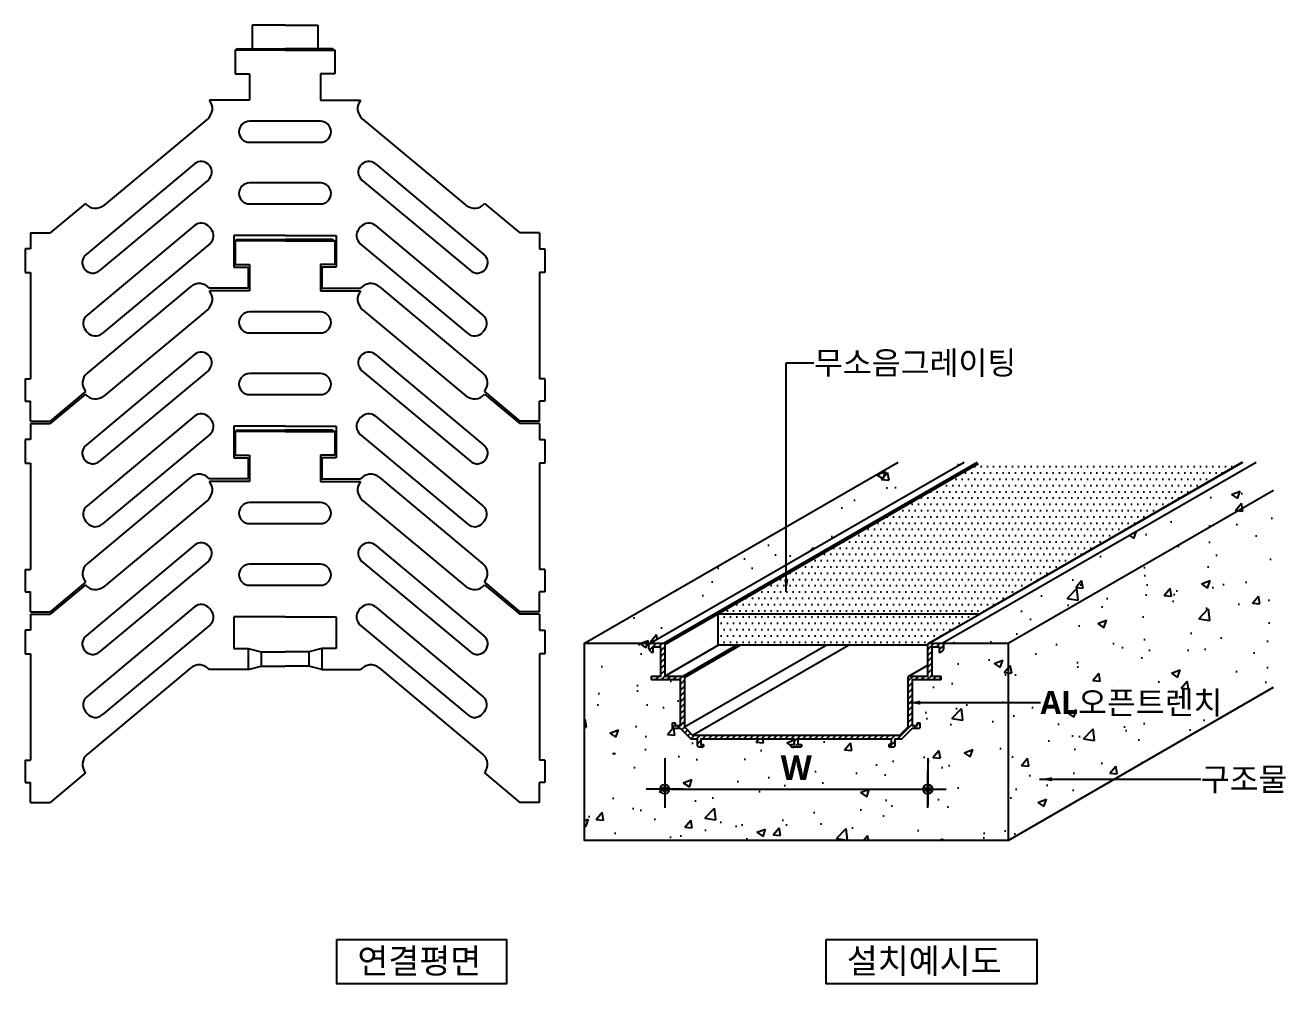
# Model space of a CAD drawing. Header units: millimetres. Extents: x 200 to 163856, y 0 to 163394.
# Drawn here: x 10503 to 12036, y 3207 to 4373 of the extents above; entities that cross this region are included whole.
import ezdxf
from ezdxf.enums import TextEntityAlignment as Align

# ---------------------------------------------------------------- set-up
doc = ezdxf.new("R2010")
doc.units = ezdxf.units.MM
doc.header["$LTSCALE"] = 10
doc.layers.get('DEFPOINTS').update_dxf_attribs({"color": 181})
for name, color, linetype in [('A-ANNO-LEAD', 4, 'Continuous'), ('A-ANNO-TEXT1', 7, 'Continuous'), ('A-ELEV-FIXT', 4, 'Continuous'), ('A-ST-AXIS-DIM', 7, 'Continuous'), ('DIM', 4, 'Continuous'), ('DWG', 7, 'Continuous'), ('ELE1', 2, 'Continuous'), ('HAT', 5, 'Continuous'), ('SYM', 4, 'Continuous')]:
    doc.layers.add(name, color=color, linetype=linetype)
doc.styles.add('2020음성 1차', font='')
doc.styles.get('2020음성 1차').set_extended_font_data('NanumGothic', bold=True)
doc.dimstyles.new('ISO-25', dxfattribs={"dimtxt": 2.5, "dimasz": 2.5, "dimexe": 1.25, "dimexo": 0.625, "dimtad": 1, "dimdsep": 46, "dimtxsty": 'Standard', "dimcen": 2.5, "dimadec": 0, "dimazin": 0, "dimtfac": 1, "dimtmove": 0, "dimatfit": 3, "dimfxl": 1, "dimarcsym": 0})
doc.dimstyles.new('NDIM10', dxfattribs={"dimscale": 10, "dimtxt": 3, "dimasz": 0.75, "dimexe": 2, "dimexo": 2, "dimgap": 1, "dimtad": 1, "dimdec": 1, "dimdsep": 46, "dimtxsty": '2020음성 1차', "dimblk": 'Z_DOT', "dimcen": 3, "dimdle": 3, "dimclrd": 256, "dimclre": 256, "dimclrt": 3, "dimadec": 0, "dimazin": 0, "dimtfac": 1, "dimtdec": 1, "dimtix": 1, "dimtmove": 2, "dimatfit": 3, "dimfxl": 1, "dimtolj": 1, "dimtzin": 0, "dimlwd": -1, "dimlwe": -1, "dimarcsym": 0})

# ---------------------------------------------------------------- blocks, each defined once
blk = doc.blocks.new('A$C72BA7AB0')
at = {"color": 3}
for p, q in [((0, 24), (198.03, 138.33)), ((159.98, 1.47), (199, 24))]:
    blk.add_line(p, q, dxfattribs=at)
blk.add_lwpolyline([(159.48, 0), (0, 0), (0, 24), (199, 24), (398.53, 139.2)], dxfattribs=at)
at = {"layer": 'DWG', "color": 3}
blk.add_line((159.48, 0), (159.48, 0.61), dxfattribs=at)
blk.add_arc((160.48, 0.61), 1, 119.87524, 180, dxfattribs=at)
blk = doc.blocks.new('Z_DOT')
at = {"layer": 'DIM', "color": 0}
for p, q in [((0, -3), (0, 3)), ((-3, 0), (3, 0))]:
    blk.add_line(p, q, dxfattribs=at)
for radius in [0.75, 0.375]:
    blk.add_circle((0, 0), radius, dxfattribs=at)
blk = doc.blocks.new('*D9488')
at = {"layer": 'A-ST-AXIS-DIM'}
for p, q in [((11280.5, 3481.4), (11280.5, 3423.7)), ((11600.5, 3481.4), (11600.5, 3423.7)), ((11288, 3443.7), (11593, 3443.7))]:
    blk.add_line(p, q, dxfattribs=at)
at = {"layer": 'DEFPOINTS', "color": 0}
for p in [(11280.5, 3501.4), (11600.5, 3501.4), (11600.5, 3443.7)]:
    blk.add_point(p, dxfattribs=at)
at = {"layer": 'A-ST-AXIS-DIM', "linetype": 'ByBlock', "xscale": 7.5, "yscale": 7.5, "zscale": 7.5, "rotation": 180}
blk.add_blockref('Z_DOT', (11280.5, 3443.7), dxfattribs=at)
at = {"layer": 'A-ST-AXIS-DIM', "linetype": 'ByBlock', "xscale": 7.5, "yscale": 7.5, "zscale": 7.5}
blk.add_blockref('Z_DOT', (11600.5, 3443.7), dxfattribs=at)
at = {"layer": 'A-ST-AXIS-DIM', "color": 3, "insert": (11440.5, 3469.8), "char_height": 30, "attachment_point": 5, "style": '2020음성 1차'}
blk.add_mtext('\\A1;W', dxfattribs=at)

msp = doc.modelspace()

# ---------------------------------------------------------------- hatches: boundary and pattern name
at = {"layer": 'HAT'}
h = msp.add_hatch(dxfattribs=at)
h.set_pattern_fill('AR-CONC,N', color=256, scale=15, style=0)
h.set_pattern_definition([(50, (16968.22, -3203.47), (107.589, -9.4128), [11.25, -123.75]), (355, (16968.22, -3203.47), (-20.8127, 112.8288), [9, -99]), (100.4514, (16977.18, -3204.26), (86.7764, 103.4159), [9.561, -105.1713]), (46.1842, (16968.22, -3173.47), (160.0862, -24.8279), [16.875, -185.625]), (96.6356, (16981.56, -3175.54), (140.1994, 146.1177), [14.3415, -157.757]), (351.1842, (16968.22, -3173.47), (140.1993, 146.1178), [13.5, -148.5]), (21, (16983.22, -3180.97), (89.5361, -60.3928), [11.25, -123.75]), (326, (16983.22, -3180.97), (36.4973, 108.7725), [9, -99]), (71.4514, (16990.68, -3186), (126.0334, 48.3796), [9.561, -105.1713]), (37.5, (16968.22, -3203.47), (1.82398, 49.93408), [0, -97.8, 0, -100.5, 0, -99.375]), (7.5, (16968.22, -3203.47), (39.46043, 59.16176), [0, -57.3, 0, -95.55, 0, -37.875]), (327.5, (16934.77, -3203.47), (80.07337, -3.38323), [0, -37.5, 0, -117, 0, -155.25]), (317.5, (16919.77, -3203.47), (87.4779, 15.01575), [0, -48.75, 0, -77.7, 0, -110.25])])
h.paths.add_polyline_path([(11644.60054, 3841.75624), (11564.60054, 3841.75624), (11328.68979, 3705.5531), (11355.50209, 3674.84517)])
h.paths.add_polyline_path([(11355.50209, 3674.84517), (11328.68979, 3705.5531), (11182.92233, 3621.39422), (11262.92233, 3621.39422)])
h.paths.add_polyline_path([(11698.12233, 3381.39422), (11698.12233, 3621.39422), (11618.12233, 3621.39422, -0.4142135624), (11619.72233, 3619.79422), (11619.72233, 3614.99422, -0.2598150616), (11614.92233, 3609.88608), (11614.92233, 3616.59422), (11605.32233, 3616.59422), (11605.32233, 3581.39422), (11616.52233, 3581.39422), (11616.52233, 3576.59422), (11581.32233, 3576.59422), (11581.32233, 3521.39422), (11587.72233, 3521.39422), (11587.72233, 3524.59422), (11590.92233, 3524.59422), (11590.92233, 3518.99422, -0.4142135624), (11589.32233, 3517.39422), (11581.32233, 3517.39422), (11568.52233, 3504.59422), (11560.52233, 3504.59422), (11560.52233, 3496.59422, -0.4142135624), (11558.92233, 3494.99422), (11553.32233, 3494.99422), (11553.32233, 3498.19422), (11553.90799, 3498.19422), (11556.52233, 3499.70362), (11556.52233, 3504.59422), (11442.52233, 3504.59422), (11442.52233, 3498.19422), (11446.92233, 3498.19422), (11446.92233, 3494.99422), (11434.12233, 3494.99422), (11434.12233, 3498.19422), (11438.52233, 3498.19422), (11438.52233, 3504.59422), (11324.52233, 3504.59422), (11324.52233, 3498.19422), (11327.72233, 3498.19422), (11327.72233, 3494.99422), (11322.12233, 3494.99422, -0.4142135624), (11320.52233, 3496.59422), (11320.52233, 3504.59422), (11312.52233, 3504.59422), (11299.72233, 3517.39422), (11291.72233, 3517.39422, -0.4142135624), (11290.12233, 3518.99422), (11290.12233, 3524.59422), (11293.32233, 3524.59422), (11293.32233, 3521.39422), (11299.72233, 3521.39422), (11299.72233, 3576.59422), (11264.52233, 3576.59422), (11264.52233, 3581.39422), (11275.72233, 3581.39422), (11275.72233, 3616.59422), (11266.12233, 3616.59422), (11266.12233, 3609.88608, -0.2598150616), (11261.32233, 3614.99422), (11261.32233, 3619.79422, -0.4142135624), (11262.92233, 3621.39422), (11182.92233, 3621.39422), (11182.92233, 3381.39422)])
h.paths.add_polyline_path([(12020.83462, 3567.71225), (12020.83462, 3807.71225), (11698.12233, 3621.39422), (11698.12233, 3381.39422)])
h.paths.add_polyline_path([(12020.83462, 3807.71225), (12020.83462, 3841.75624), (11999.80054, 3841.75624), (11618.12233, 3621.39422), (11698.12233, 3621.39422)])
h = msp.add_hatch(dxfattribs=at)
h.set_pattern_fill('DOTS', color=256, scale=4.8, style=0)
h.set_pattern_definition([(0, (-24133.449, 12766.785), (3.81, 7.62), [0, -7.62])])
h.paths.add_polyline_path([(11983.00356, 3841.54362), (11662.20054, 3840.15624), (11345.35551, 3657.22567), (11663.75551, 3657.22567)])
h.paths.add_polyline_path([(11663.75551, 3657.22567), (11345.35551, 3657.22567), (11345.35551, 3618.82567), (11600.52233, 3618.82567), (11600.52233, 3619.79422, -0.2685327389), (11601.32535, 3621.1816)])
h = msp.add_hatch(dxfattribs=at)
h.set_pattern_fill('ANSI31', color=9, scale=1.6, style=0)
h.set_pattern_definition([(45, (-13412.0363, 6978.775), (-3.5921024, 3.5921024), [])])
edge = h.paths.add_edge_path()
edge.add_arc((11446.12233, 3497.39422), 0.8, 360, 90, ccw=False)
edge.add_line((11446.92233, 3497.39422), (11446.92233, 3495.79422))
edge.add_arc((11446.12233, 3495.79422), 0.8, 270, 360, ccw=False)
edge.add_line((11446.12233, 3494.99422), (11434.92233, 3494.99422))
edge.add_arc((11434.92233, 3495.79422), 0.8, 180, 270, ccw=False)
edge.add_line((11434.12233, 3495.79422), (11434.12233, 3497.39422))
edge.add_arc((11434.92233, 3497.39422), 0.8, 90, 180, ccw=False)
edge.add_line((11434.92233, 3498.19422), (11438.52233, 3498.19422))
edge.add_line((11438.52233, 3498.19422), (11438.52233, 3504.59422))
edge.add_line((11438.52233, 3504.59422), (11324.52233, 3504.59422))
edge.add_line((11324.52233, 3504.59422), (11324.52233, 3498.19422))
edge.add_line((11324.52233, 3498.19422), (11326.92233, 3498.19422))
edge.add_arc((11326.92233, 3497.39422), 0.8, 360, 90, ccw=False)
edge.add_line((11327.72233, 3497.39422), (11327.72233, 3495.79422))
edge.add_arc((11326.92233, 3495.79422), 0.8, 270, 360, ccw=False)
edge.add_line((11326.92233, 3494.99422), (11322.12233, 3494.99422))
edge.add_arc((11322.12233, 3496.59422), 1.6, 180, 270, ccw=False)
edge.add_line((11320.52233, 3496.59422), (11320.52233, 3504.59422))
edge.add_line((11320.52233, 3504.59422), (11312.52233, 3504.59422))
edge.add_line((11312.52233, 3504.59422), (11299.72233, 3517.39422))
edge.add_line((11299.72233, 3517.39422), (11291.72233, 3517.39422))
edge.add_arc((11291.72233, 3518.99422), 1.6, 180, 270, ccw=False)
edge.add_line((11290.12233, 3518.99422), (11290.12233, 3523.79422))
edge.add_arc((11290.92233, 3523.79422), 0.8, 90, 180, ccw=False)
edge.add_line((11290.92233, 3524.59422), (11292.52233, 3524.59422))
edge.add_arc((11292.52233, 3523.79422), 0.8, 0, 90, ccw=False)
edge.add_line((11293.32233, 3523.79422), (11293.32233, 3521.39422))
edge.add_line((11293.32233, 3521.39422), (11299.72233, 3521.39422))
edge.add_line((11299.72233, 3521.39422), (11299.72233, 3576.59422))
edge.add_line((11299.72233, 3576.59422), (11265.32233, 3576.59422))
edge.add_arc((11265.32233, 3577.39422), 0.8, 180, 270, ccw=False)
edge.add_line((11264.52233, 3577.39422), (11264.52233, 3580.59422))
edge.add_arc((11265.32233, 3580.59422), 0.8, 90, 180, ccw=False)
edge.add_line((11265.32233, 3581.39422), (11275.72233, 3581.39422))
edge.add_line((11275.72233, 3581.39422), (11275.72233, 3616.59422))
edge.add_line((11275.72233, 3616.59422), (11266.12233, 3616.59422))
edge.add_line((11266.12233, 3616.59422), (11266.12233, 3610.19422))
edge.add_line((11266.12233, 3610.19422), (11265.32233, 3610.19422))
edge.add_arc((11268.30572, 3616.74704), 7.2, 194.09007578, 245.5210664, ccw=False)
edge.add_line((11261.32233, 3614.99422), (11261.32233, 3619.79422))
edge.add_arc((11262.92233, 3619.79422), 1.6, 90, 180, ccw=False)
edge.add_line((11262.92233, 3621.39422), (11278.92233, 3621.39422))
edge.add_arc((11278.92233, 3619.79422), 1.6, 360, 90, ccw=False)
edge.add_line((11280.52233, 3619.79422), (11280.52233, 3581.39422))
edge.add_line((11280.52233, 3581.39422), (11302.92233, 3581.39422))
edge.add_arc((11302.92233, 3579.79422), 1.6, 360, 90, ccw=False)
edge.add_line((11304.52233, 3579.79422), (11304.52233, 3519.38245))
edge.add_line((11304.52233, 3519.38245), (11314.51056, 3509.39422))
edge.add_line((11314.51056, 3509.39422), (11566.53411, 3509.39422))
edge.add_line((11566.53411, 3509.39422), (11576.52233, 3519.38245))
edge.add_line((11576.52233, 3519.38245), (11576.52233, 3579.79422))
edge.add_arc((11578.12233, 3579.79422), 1.6, 90, 180, ccw=False)
edge.add_line((11578.12233, 3581.39422), (11600.52233, 3581.39422))
edge.add_line((11600.52233, 3581.39422), (11600.52233, 3619.79422))
edge.add_arc((11602.12233, 3619.79422), 1.6, 90, 180, ccw=False)
edge.add_line((11602.12233, 3621.39422), (11618.12233, 3621.39422))
edge.add_arc((11618.12233, 3619.79422), 1.6, 360, 90, ccw=False)
edge.add_line((11619.72233, 3619.79422), (11619.72233, 3614.99422))
edge.add_arc((11612.73895, 3616.74704), 7.2, 294.4789336, 345.90992422, ccw=False)
edge.add_line((11615.72233, 3610.19422), (11614.92233, 3610.19422))
edge.add_line((11614.92233, 3610.19422), (11614.92233, 3616.59422))
edge.add_line((11614.92233, 3616.59422), (11605.32233, 3616.59422))
edge.add_line((11605.32233, 3616.59422), (11605.32233, 3581.39422))
edge.add_line((11605.32233, 3581.39422), (11615.72233, 3581.39422))
edge.add_arc((11615.72233, 3580.59422), 0.8, 360, 90, ccw=False)
edge.add_line((11616.52233, 3580.59422), (11616.52233, 3577.39422))
edge.add_arc((11615.72233, 3577.39422), 0.8, 270, 360, ccw=False)
edge.add_line((11615.72233, 3576.59422), (11581.32233, 3576.59422))
edge.add_line((11581.32233, 3576.59422), (11581.32233, 3521.39422))
edge.add_line((11581.32233, 3521.39422), (11587.72233, 3521.39422))
edge.add_line((11587.72233, 3521.39422), (11587.72233, 3523.79422))
edge.add_arc((11588.52233, 3523.79422), 0.8, 90, 180, ccw=False)
edge.add_line((11588.52233, 3524.59422), (11590.12233, 3524.59422))
edge.add_arc((11590.12233, 3523.79422), 0.8, 360, 90, ccw=False)
edge.add_line((11590.92233, 3523.79422), (11590.92233, 3518.99422))
edge.add_arc((11589.32233, 3518.99422), 1.6, 270, 360, ccw=False)
edge.add_line((11589.32233, 3517.39422), (11581.32233, 3517.39422))
edge.add_line((11581.32233, 3517.39422), (11568.52233, 3504.59422))
edge.add_line((11568.52233, 3504.59422), (11560.52233, 3504.59422))
edge.add_line((11560.52233, 3504.59422), (11560.52233, 3496.59422))
edge.add_arc((11558.92233, 3496.59422), 1.6, 270, 360, ccw=False)
edge.add_line((11558.92233, 3494.99422), (11554.12233, 3494.99422))
edge.add_arc((11554.12233, 3495.79422), 0.8, 180, 270, ccw=False)
edge.add_line((11553.32233, 3495.79422), (11553.32233, 3497.39422))
edge.add_arc((11554.12233, 3497.39422), 0.8, 90, 180, ccw=False)
edge.add_line((11554.12233, 3498.19422), (11556.52233, 3498.19422))
edge.add_line((11556.52233, 3498.19422), (11556.52233, 3504.59422))
edge.add_line((11556.52233, 3504.59422), (11442.52233, 3504.59422))
edge.add_line((11442.52233, 3504.59422), (11442.52233, 3498.19422))
edge.add_line((11442.52233, 3498.19422), (11446.12233, 3498.19422))

# ---------------------------------------------------------------- linework, layer by layer
at = {"layer": 'A-ELEV-FIXT'}
for p, q in [((10778.67452, 4373.26842), (10778.67452, 4344.46842)), ((10818.67452, 4373.26842), (10778.67452, 4373.26842)), ((10818.67452, 4373.26842), (10858.67452, 4373.26842)), ((10858.67452, 4373.26842), (10858.67452, 4344.46842)), ((10761.07452, 4344.46842), (10757.87452, 4342.86842)), ((10757.87452, 4342.86842), (10757.87452, 4314.06842)), ((10818.67452, 4342.86842), (10757.87452, 4342.86842)), ((10761.07452, 4344.46842), (10818.67452, 4344.46842)), ((10876.27452, 4344.46842), (10818.67452, 4344.46842)), ((10818.67452, 4342.86842), (10879.47452, 4342.86842)), ((10876.27452, 4344.46842), (10879.47452, 4342.86842)), ((10879.47452, 4342.86842), (10879.47452, 4314.06842)), ((10757.87452, 4314.06842), (10775.47452, 4314.06842)), ((10775.47452, 4314.06842), (10775.47452, 4282.06842)), ((10879.47452, 4314.06842), (10861.87452, 4314.06842)), ((10861.87452, 4314.06842), (10861.87452, 4282.06842)), ((10775.47452, 4282.06842), (10726.67452, 4282.06842)), ((10861.87452, 4282.06842), (10910.67452, 4282.06842)), ((10724.64424, 4259.53227), (10598.60192, 4154.3234)), ((10912.7048, 4259.53227), (11038.74712, 4154.3234)), ((10708.6456, 4204.49515), (10576.66471, 4094.32928)), ((10928.70344, 4204.49515), (11060.68433, 4094.32928)), ((10725.05029, 4184.842), (10593.0694, 4074.67613)), ((10912.29875, 4184.842), (11044.27964, 4074.67613)), ((10576.06578, 4156.35368), (10533.07452, 4120.46842)), ((11061.28327, 4156.35368), (11104.27452, 4120.46842)), ((10708.6456, 4129.46593), (10577.69, 4020.15589)), ((10726.67452, 4127.84171), (10728.72511, 4125.38506)), ((10910.67452, 4127.84171), (10908.62393, 4125.38506)), ((10928.70344, 4129.46593), (11059.65904, 4020.15589)), ((10509.07452, 4120.46842), (10509.07452, 4101.26842)), ((10509.07452, 4120.46842), (10533.07452, 4120.46842)), ((10756.27452, 4117.26842), (10756.27452, 4078.86842)), ((10818.67452, 4117.26842), (10756.27452, 4117.26842)), ((10761.07452, 4112.46842), (10757.87452, 4110.86842)), ((10757.87452, 4110.86842), (10757.87452, 4082.06842)), ((10818.67452, 4110.86842), (10757.87452, 4110.86842)), ((10761.07452, 4112.46842), (10818.67452, 4112.46842)), ((10818.67452, 4117.26842), (10881.07452, 4117.26842)), ((10876.27452, 4112.46842), (10818.67452, 4112.46842)), ((10818.67452, 4110.86842), (10879.47452, 4110.86842)), ((10876.27452, 4112.46842), (10879.47452, 4110.86842)), ((10879.47452, 4110.86842), (10879.47452, 4082.06842)), ((10881.07452, 4117.26842), (10881.07452, 4078.86842)), ((11128.27452, 4120.46842), (11104.27452, 4120.46842)), ((11128.27452, 4120.46842), (11128.27452, 4101.26842)), ((10509.07452, 4101.26842), (10502.67452, 4101.26842)), ((10502.67452, 4101.26842), (10502.67452, 4072.46842)), ((10727.10088, 4107.35614), (10596.14528, 3998.0461)), ((10910.24816, 4107.35614), (11041.20376, 3998.0461)), ((11128.27452, 4101.26842), (11134.67452, 4101.26842)), ((11134.67452, 4101.26842), (11134.67452, 4072.46842)), ((10756.27452, 4078.86842), (10773.87452, 4078.86842)), ((10757.87452, 4082.06842), (10775.47452, 4082.06842)), ((10773.87452, 4078.86842), (10773.87452, 4053.26842)), ((10775.47452, 4082.06842), (10775.47452, 4050.06842)), ((10879.47452, 4082.06842), (10861.87452, 4082.06842)), ((10861.87452, 4082.06842), (10861.87452, 4050.06842)), ((10881.07452, 4078.86842), (10863.47452, 4078.86842)), ((10863.47452, 4078.86842), (10863.47452, 4053.26842)), ((10502.67452, 4072.46842), (10509.07452, 4072.46842)), ((10509.07452, 4072.46842), (10509.07452, 3942.86842)), ((11128.27452, 4072.46842), (11128.27452, 3942.86842)), ((11134.67452, 4072.46842), (11128.27452, 4072.46842)), ((10704.13837, 4055.29871), (10578.09606, 3950.08983)), ((10773.87452, 4053.26842), (10726.67452, 4053.26842)), ((10775.47452, 4050.06842), (10726.67452, 4050.06842)), ((10861.87452, 4050.06842), (10910.67452, 4050.06842)), ((10863.47452, 4053.26842), (10910.67452, 4053.26842)), ((10933.21067, 4055.29871), (11059.25298, 3950.08983)), ((10724.64424, 4027.53227), (10598.60192, 3922.3234)), ((10912.7048, 4027.53227), (11038.74712, 3922.3234)), ((10576.06578, 4002.12697), (10578.11636, 3999.67033)), ((11061.28327, 4002.12697), (11059.23268, 3999.67033)), ((10708.6456, 3972.49515), (10576.66471, 3862.32928)), ((10928.70344, 3972.49515), (11060.68433, 3862.32928)), ((10502.67452, 3942.86842), (10502.67452, 3915.66842)), ((10502.67452, 3942.86842), (10509.07452, 3942.86842)), ((10725.05029, 3952.842), (10593.0694, 3842.67613)), ((10912.29875, 3952.842), (11044.27964, 3842.67613)), ((11134.67452, 3942.86842), (11128.27452, 3942.86842)), ((11134.67452, 3942.86842), (11134.67452, 3915.66842)), ((10576.06578, 3927.55368), (10533.07452, 3891.66842)), ((11061.28327, 3927.55368), (11104.27452, 3891.66842)), ((10502.67452, 3915.66842), (10509.07452, 3915.66842)), ((10509.07452, 3891.66842), (10509.07452, 3915.66842)), ((10576.06578, 3924.35368), (10533.07452, 3888.46842)), ((11061.28327, 3924.35368), (11104.27452, 3888.46842)), ((11128.27452, 3891.66842), (11128.27452, 3915.66842)), ((11134.67452, 3915.66842), (11128.27452, 3915.66842)), ((10708.6456, 3897.46593), (10577.69, 3788.15589)), ((10726.67452, 3895.84171), (10728.72511, 3893.38506)), ((10910.67452, 3895.84171), (10908.62393, 3893.38506)), ((10928.70344, 3897.46593), (11059.65904, 3788.15589)), ((10509.07452, 3891.66842), (10533.07452, 3891.66842)), ((10509.07452, 3888.46842), (10509.07452, 3869.26842)), ((10509.07452, 3888.46842), (10533.07452, 3888.46842)), ((10756.27452, 3885.26842), (10756.27452, 3846.86842)), ((10818.67452, 3885.26842), (10756.27452, 3885.26842)), ((10761.07452, 3880.46842), (10757.87452, 3878.86842)), ((10761.07452, 3880.46842), (10818.67452, 3880.46842)), ((10818.67452, 3885.26842), (10881.07452, 3885.26842)), ((10876.27452, 3880.46842), (10818.67452, 3880.46842)), ((10876.27452, 3880.46842), (10879.47452, 3878.86842)), ((10881.07452, 3885.26842), (10881.07452, 3846.86842)), ((11128.27452, 3891.66842), (11104.27452, 3891.66842)), ((11128.27452, 3888.46842), (11104.27452, 3888.46842)), ((11128.27452, 3888.46842), (11128.27452, 3869.26842)), ((10509.07452, 3869.26842), (10502.67452, 3869.26842)), ((10502.67452, 3869.26842), (10502.67452, 3840.46842)), ((10727.10088, 3875.35614), (10596.14528, 3766.0461)), ((10757.87452, 3878.86842), (10757.87452, 3850.06842)), ((10818.67452, 3878.86842), (10757.87452, 3878.86842)), ((10818.67452, 3878.86842), (10879.47452, 3878.86842)), ((10879.47452, 3878.86842), (10879.47452, 3850.06842)), ((10910.24816, 3875.35614), (11041.20376, 3766.0461)), ((11128.27452, 3869.26842), (11134.67452, 3869.26842)), ((11134.67452, 3869.26842), (11134.67452, 3840.46842)), ((10757.87452, 3850.06842), (10775.47452, 3850.06842)), ((10775.47452, 3850.06842), (10775.47452, 3818.06842)), ((10879.47452, 3850.06842), (10861.87452, 3850.06842)), ((10861.87452, 3850.06842), (10861.87452, 3818.06842)), ((10502.67452, 3840.46842), (10509.07452, 3840.46842)), ((10509.07452, 3840.46842), (10509.07452, 3710.86842)), ((10756.27452, 3846.86842), (10773.87452, 3846.86842)), ((10773.87452, 3846.86842), (10773.87452, 3821.26842)), ((10881.07452, 3846.86842), (10863.47452, 3846.86842)), ((10863.47452, 3846.86842), (10863.47452, 3821.26842)), ((11128.27452, 3840.46842), (11128.27452, 3710.86842)), ((11134.67452, 3840.46842), (11128.27452, 3840.46842)), ((11182.92233, 3621.39422), (11564.60054, 3841.75624)), ((11262.92233, 3621.39422), (11644.60054, 3841.75624)), ((11278.92233, 3621.39422), (11660.60054, 3841.75624)), ((11618.12233, 3621.39422), (11999.80054, 3841.75624)), ((10704.13837, 3823.29871), (10578.09606, 3718.08983)), ((10773.87452, 3821.26842), (10726.67452, 3821.26842)), ((10775.47452, 3818.06842), (10726.67452, 3818.06842)), ((10861.87452, 3818.06842), (10910.67452, 3818.06842)), ((10863.47452, 3821.26842), (10910.67452, 3821.26842)), ((10933.21067, 3823.29871), (11059.25298, 3718.08983)), ((11698.12233, 3621.39422), (12020.83462, 3807.71225)), ((10724.64424, 3795.53227), (10598.60192, 3690.3234)), ((10912.7048, 3795.53227), (11038.74712, 3690.3234)), ((10576.06578, 3770.12697), (10578.11636, 3767.67033)), ((11061.28327, 3770.12697), (11059.23268, 3767.67033)), ((10708.6456, 3740.49515), (10576.66471, 3630.32928)), ((10928.70344, 3740.49515), (11060.68433, 3630.32928)), ((10502.67452, 3710.86842), (10502.67452, 3683.66842)), ((10502.67452, 3710.86842), (10509.07452, 3710.86842)), ((10725.05029, 3720.842), (10593.0694, 3610.67613)), ((10912.29875, 3720.842), (11044.27964, 3610.67613)), ((11134.67452, 3710.86842), (11128.27452, 3710.86842)), ((11134.67452, 3710.86842), (11134.67452, 3683.66842)), ((10576.06578, 3695.55368), (10533.07452, 3659.66842)), ((11061.28327, 3695.55368), (11104.27452, 3659.66842)), ((10502.67452, 3683.66842), (10509.07452, 3683.66842)), ((10509.07452, 3659.66842), (10509.07452, 3683.66842)), ((10576.06578, 3692.35368), (10533.07452, 3656.46842)), ((11061.28327, 3692.35368), (11104.27452, 3656.46842)), ((11128.27452, 3659.66842), (11128.27452, 3683.66842)), ((11134.67452, 3683.66842), (11128.27452, 3683.66842)), ((10708.6456, 3665.46593), (10577.69, 3556.15589)), ((10928.70344, 3665.46593), (11059.65904, 3556.15589)), ((10509.07452, 3659.66842), (10533.07452, 3659.66842)), ((10509.07452, 3656.46842), (10509.07452, 3637.26842)), ((10509.07452, 3656.46842), (10533.07452, 3656.46842)), ((10726.67452, 3663.84171), (10728.72511, 3661.38506)), ((10756.27452, 3653.26842), (10756.27452, 3614.86842)), ((10818.67452, 3653.26842), (10756.27452, 3653.26842)), ((10818.67452, 3653.26842), (10881.07452, 3653.26842)), ((10881.07452, 3653.26842), (10881.07452, 3614.86842)), ((10910.67452, 3663.84171), (10908.62393, 3661.38506)), ((11128.27452, 3659.66842), (11104.27452, 3659.66842)), ((11128.27452, 3656.46842), (11104.27452, 3656.46842)), ((11128.27452, 3656.46842), (11128.27452, 3637.26842)), ((11280.52233, 3619.79422), (11345.35551, 3657.22567)), ((10509.07452, 3637.26842), (10502.67452, 3637.26842)), ((10502.67452, 3637.26842), (10502.67452, 3608.46842)), ((10727.10088, 3643.35614), (10596.14528, 3534.0461)), ((10910.24816, 3643.35614), (11041.20376, 3534.0461)), ((11128.27452, 3637.26842), (11134.67452, 3637.26842)), ((11134.67452, 3637.26842), (11134.67452, 3608.46842)), ((11280.52233, 3581.39422), (11345.35551, 3618.82567)), ((11302.92233, 3581.39422), (11367.75551, 3618.82567)), ((11304.52233, 3579.79422), (11372.12679, 3618.82567)), ((11304.52233, 3519.38245), (11476.76305, 3618.82567)), ((11314.51056, 3509.39422), (11504.05139, 3618.82567)), ((10502.67452, 3608.46842), (10509.07452, 3608.46842)), ((10509.07452, 3608.46842), (10509.07452, 3478.86842)), ((10756.27452, 3614.86842), (10773.87452, 3614.86842)), ((10773.87452, 3614.86842), (10789.87452, 3610.86842)), ((10773.87452, 3614.86842), (10773.87452, 3589.26842)), ((10789.87452, 3610.86842), (10818.67452, 3610.86842)), ((10789.87452, 3610.86842), (10789.87452, 3593.26842)), ((10847.47452, 3610.86842), (10818.67452, 3610.86842)), ((10863.47452, 3614.86842), (10847.47452, 3610.86842)), ((10847.47452, 3610.86842), (10847.47452, 3593.26842)), ((10881.07452, 3614.86842), (10863.47452, 3614.86842)), ((10863.47452, 3614.86842), (10863.47452, 3589.26842)), ((11128.27452, 3608.46842), (11128.27452, 3478.86842)), ((11134.67452, 3608.46842), (11128.27452, 3608.46842)), ((10704.13837, 3591.29871), (10578.09606, 3486.08983)), ((10773.87452, 3589.26842), (10726.67452, 3589.26842)), ((10773.87452, 3589.26842), (10789.87452, 3593.26842)), ((10789.87452, 3593.26842), (10818.67452, 3593.26842)), ((10847.47452, 3593.26842), (10818.67452, 3593.26842)), ((10863.47452, 3589.26842), (10847.47452, 3593.26842)), ((10863.47452, 3589.26842), (10910.67452, 3589.26842)), ((10933.21067, 3591.29871), (11059.25298, 3486.08983)), ((11577.34893, 3581.19488), (11600.52233, 3594.57405)), ((11698.12233, 3381.39422), (12020.83462, 3567.71225)), ((10576.06578, 3538.12697), (10578.11636, 3535.67033)), ((11061.28327, 3538.12697), (11059.23268, 3535.67033)), ((10502.67452, 3478.86842), (10502.67452, 3451.66842)), ((10502.67452, 3478.86842), (10509.07452, 3478.86842)), ((11134.67452, 3478.86842), (11128.27452, 3478.86842)), ((11134.67452, 3478.86842), (11134.67452, 3451.66842)), ((10502.67452, 3451.66842), (10509.07452, 3451.66842)), ((10509.07452, 3427.66842), (10509.07452, 3451.66842)), ((10576.06578, 3463.55368), (10533.07452, 3427.66842)), ((11061.28327, 3463.55368), (11104.27452, 3427.66842)), ((11128.27452, 3427.66842), (11128.27452, 3451.66842)), ((11134.67452, 3451.66842), (11128.27452, 3451.66842)), ((10509.07452, 3427.66842), (10533.07452, 3427.66842)), ((11128.27452, 3427.66842), (11104.27452, 3427.66842))]:
    msp.add_line(p, q, dxfattribs=at)
for points in [[(10861.87452, 4256.4048), (10775.47452, 4256.4048, 1), (10775.47452, 4230.8048), (10861.87452, 4230.8048, 1)], [(10861.87452, 4181.37559), (10775.47452, 4181.37559, 1), (10775.47452, 4155.77559), (10861.87452, 4155.77559, 1)], [(10861.87452, 4024.4048), (10775.47452, 4024.4048, 1), (10775.47452, 3998.8048), (10861.87452, 3998.8048, 1)], [(10861.87452, 3949.37559), (10775.47452, 3949.37559, 1), (10775.47452, 3923.77559), (10861.87452, 3923.77559, 1)], [(10861.87452, 3792.4048), (10775.47452, 3792.4048, 1), (10775.47452, 3766.8048), (10861.87452, 3766.8048, 1)], [(10861.87452, 3717.37559), (10775.47452, 3717.37559, 1), (10775.47452, 3691.77559), (10861.87452, 3691.77559, 1)]]:
    msp.add_lwpolyline(points, format="xyb", close=True, dxfattribs=at)
msp.add_lwpolyline([(11618.12233, 3621.39422), (11698.12233, 3621.39422), (11698.12233, 3381.39422), (11182.92233, 3381.39422), (11182.92233, 3621.39422), (11262.92233, 3621.39422)], dxfattribs=at)
for centre, radius, start, end in [((10714.39131, 4271.81549), 16, 309.85211518, 39.85211518), ((10922.95774, 4271.81549), 16, 140.14788482, 230.14788482), ((10716.84795, 4194.66857), 12.8, 39.85211518, 129.85211518), ((10716.84795, 4194.66857), 12.8, 309.85211518, 39.85211518), ((10920.50109, 4194.66857), 12.8, 140.14788482, 230.14788482), ((10920.50109, 4194.66857), 12.8, 50.14788482, 140.14788482), ((10588.34899, 4166.60662), 16, 219.85211518, 309.85211518), ((11049.00005, 4166.60662), 16, 230.14788482, 320.14788482), ((10716.84795, 4119.63936), 12.8, 39.85211518, 129.85211518), ((10718.89853, 4117.18272), 12.8, 309.85211518, 39.85211518), ((10918.45051, 4117.18272), 12.8, 140.14788482, 230.14788482), ((10920.50109, 4119.63936), 12.8, 50.14788482, 140.14788482), ((10584.86705, 4084.5027), 12.8, 129.85211518, 219.85211518), ((11052.48199, 4084.5027), 12.8, 320.14788482, 50.14788482), ((10584.86705, 4084.5027), 12.8, 219.85211518, 309.85211518), ((11052.48199, 4084.5027), 12.8, 230.14788482, 320.14788482), ((10714.39131, 4043.01549), 16, 39.85211518, 129.85211518), ((10714.39131, 4039.81549), 16, 309.85211518, 39.85211518), ((10922.95774, 4039.81549), 16, 140.14788482, 230.14788482), ((10922.95774, 4043.01549), 16, 50.14788482, 140.14788482), ((10585.89235, 4010.32931), 12.8, 129.85211518, 219.85211518), ((11051.45669, 4010.32931), 12.8, 320.14788482, 50.14788482), ((10587.94293, 4007.87267), 12.8, 219.85211518, 309.85211518), ((11049.40611, 4007.87267), 12.8, 230.14788482, 320.14788482), ((10716.84795, 3962.66857), 12.8, 39.85211518, 129.85211518), ((10920.50109, 3962.66857), 12.8, 50.14788482, 140.14788482), ((10716.84795, 3962.66857), 12.8, 309.85211518, 39.85211518), ((10920.50109, 3962.66857), 12.8, 140.14788482, 230.14788482), ((10588.34899, 3937.80662), 16, 129.85211518, 219.85211518), ((11049.00005, 3937.80662), 16, 320.14788482, 50.14788482), ((10588.34899, 3934.60662), 16, 219.85211518, 309.85211518), ((11049.00005, 3934.60662), 16, 230.14788482, 320.14788482), ((10716.84795, 3887.63936), 12.8, 39.85211518, 129.85211518), ((10920.50109, 3887.63936), 12.8, 50.14788482, 140.14788482), ((10718.89853, 3885.18272), 12.8, 309.85211518, 39.85211518), ((10918.45051, 3885.18272), 12.8, 140.14788482, 230.14788482), ((10584.86705, 3852.5027), 12.8, 129.85211518, 219.85211518), ((11052.48199, 3852.5027), 12.8, 320.14788482, 50.14788482), ((10584.86705, 3852.5027), 12.8, 219.85211518, 309.85211518), ((11052.48199, 3852.5027), 12.8, 230.14788482, 320.14788482), ((10714.39131, 3811.01549), 16, 39.85211518, 129.85211518), ((10714.39131, 3807.81549), 16, 309.85211518, 39.85211518), ((10922.95774, 3807.81549), 16, 140.14788482, 230.14788482), ((10922.95774, 3811.01549), 16, 50.14788482, 140.14788482), ((10585.89235, 3778.32931), 12.8, 129.85211518, 219.85211518), ((11051.45669, 3778.32931), 12.8, 320.14788482, 50.14788482), ((10587.94293, 3775.87267), 12.8, 219.85211518, 309.85211518), ((11049.40611, 3775.87267), 12.8, 230.14788482, 320.14788482), ((10716.84795, 3730.66857), 12.8, 39.85211518, 129.85211518), ((10920.50109, 3730.66857), 12.8, 50.14788482, 140.14788482), ((10716.84795, 3730.66857), 12.8, 309.85211518, 39.85211518), ((10920.50109, 3730.66857), 12.8, 140.14788482, 230.14788482), ((10588.34899, 3705.80662), 16, 129.85211518, 219.85211518), ((11049.00005, 3705.80662), 16, 320.14788482, 50.14788482), ((10588.34899, 3702.60662), 16, 219.85211518, 309.85211518), ((11049.00005, 3702.60662), 16, 230.14788482, 320.14788482), ((10716.84795, 3655.63936), 12.8, 39.85211518, 129.85211518), ((10920.50109, 3655.63936), 12.8, 50.14788482, 140.14788482), ((10718.89853, 3653.18272), 12.8, 309.85211518, 39.85211518), ((10918.45051, 3653.18272), 12.8, 140.14788482, 230.14788482), ((10584.86705, 3620.5027), 12.8, 129.85211518, 219.85211518), ((11052.48199, 3620.5027), 12.8, 320.14788482, 50.14788482), ((10584.86705, 3620.5027), 12.8, 219.85211518, 309.85211518), ((11052.48199, 3620.5027), 12.8, 230.14788482, 320.14788482), ((10714.39131, 3579.01549), 16, 39.85211518, 129.85211518), ((10922.95774, 3579.01549), 16, 50.14788482, 140.14788482), ((10585.89235, 3546.32931), 12.8, 129.85211518, 219.85211518), ((11051.45669, 3546.32931), 12.8, 320.14788482, 50.14788482), ((10587.94293, 3543.87267), 12.8, 219.85211518, 309.85211518), ((11049.40611, 3543.87267), 12.8, 230.14788482, 320.14788482), ((10588.34899, 3473.80662), 16, 129.85211518, 219.85211518), ((11049.00005, 3473.80662), 16, 320.14788482, 50.14788482)]:
    msp.add_arc(centre, radius, start, end, dxfattribs=at)
at = {"layer": 'ELE1'}
for p, q in [((11602.12233, 3621.39422), (11983.80054, 3841.75624)), ((11601.32535, 3621.1816), (11663.75551, 3657.22567)), ((11553.72554, 3498.08889), (11556.52233, 3499.70362)), ((11554.12233, 3498.19422), (11556.52233, 3499.57987))]:
    msp.add_line(p, q, dxfattribs=at)
msp.add_lwpolyline([(11446.12233, 3498.19422, -0.4142135624), (11446.92233, 3497.39422), (11446.92233, 3495.79422, -0.4142135624), (11446.12233, 3494.99422), (11434.92233, 3494.99422, -0.4142135624), (11434.12233, 3495.79422), (11434.12233, 3497.39422, -0.4142135624), (11434.92233, 3498.19422), (11438.52233, 3498.19422), (11438.52233, 3504.59422), (11324.52233, 3504.59422), (11324.52233, 3498.19422), (11326.92233, 3498.19422, -0.4142135624), (11327.72233, 3497.39422), (11327.72233, 3495.79422, -0.4142135624), (11326.92233, 3494.99422), (11322.12233, 3494.99422, -0.4142135624), (11320.52233, 3496.59422), (11320.52233, 3504.59422), (11312.52233, 3504.59422), (11299.72233, 3517.39422), (11291.72233, 3517.39422, -0.4142135624), (11290.12233, 3518.99422), (11290.12233, 3523.79422, -0.4142135624), (11290.92233, 3524.59422), (11292.52233, 3524.59422, -0.4142135624), (11293.32233, 3523.79422), (11293.32233, 3521.39422), (11299.72233, 3521.39422), (11299.72233, 3576.59422), (11265.32233, 3576.59422, -0.4142135624), (11264.52233, 3577.39422), (11264.52233, 3580.59422, -0.4142135624), (11265.32233, 3581.39422), (11275.72233, 3581.39422), (11275.72233, 3616.59422), (11266.12233, 3616.59422), (11266.12233, 3610.19422), (11265.32233, 3610.19422, -0.22825458), (11261.32233, 3614.99422), (11261.32233, 3619.79422, -0.4142135624), (11262.92233, 3621.39422), (11278.92233, 3621.39422, -0.4142135624), (11280.52233, 3619.79422), (11280.52233, 3581.39422), (11302.92233, 3581.39422, -0.4142135624), (11304.52233, 3579.79422), (11304.52233, 3519.38245), (11314.51056, 3509.39422), (11566.53411, 3509.39422), (11576.52233, 3519.38245), (11576.52233, 3579.79422, -0.4142135624), (11578.12233, 3581.39422), (11600.52233, 3581.39422), (11600.52233, 3619.79422, -0.4142135624), (11602.12233, 3621.39422), (11618.12233, 3621.39422, -0.4142135624), (11619.72233, 3619.79422), (11619.72233, 3614.99422, -0.22825458), (11615.72233, 3610.19422), (11614.92233, 3610.19422), (11614.92233, 3616.59422), (11605.32233, 3616.59422), (11605.32233, 3581.39422), (11615.72233, 3581.39422, -0.4142135624), (11616.52233, 3580.59422), (11616.52233, 3577.39422, -0.4142135624), (11615.72233, 3576.59422), (11581.32233, 3576.59422), (11581.32233, 3521.39422), (11587.72233, 3521.39422), (11587.72233, 3523.79422, -0.4142135624), (11588.52233, 3524.59422), (11590.12233, 3524.59422, -0.4142135624), (11590.92233, 3523.79422), (11590.92233, 3518.99422, -0.4142135624), (11589.32233, 3517.39422), (11581.32233, 3517.39422), (11568.52233, 3504.59422), (11560.52233, 3504.59422), (11560.52233, 3496.59422, -0.4142135624), (11558.92233, 3494.99422), (11554.12233, 3494.99422, -0.4142135624), (11553.32233, 3495.79422), (11553.32233, 3497.39422, -0.4142135624), (11554.12233, 3498.19422), (11556.52233, 3498.19422), (11556.52233, 3504.59422), (11442.52233, 3504.59422), (11442.52233, 3498.19422)], format="xyb", close=True, dxfattribs=at)
at = {"layer": 'SYM'}
for points in [[(10881.74918, 3260.80709), (11087.87931, 3260.80709), (11087.87931, 3206.927), (10881.74918, 3206.927), (10881.74918, 3260.80709)], [(11476.96549, 3260.80709), (11733.09562, 3260.80709), (11733.09562, 3206.927), (11476.96549, 3206.927), (11476.96549, 3260.80709)]]:
    msp.add_lwpolyline(points, dxfattribs=at)

# ---------------------------------------------------------------- block references
at = {"layer": 'ELE1', "xscale": 1.599999999998545, "yscale": 1.599999999998545, "zscale": 1.599999999998545}
msp.add_blockref('A$C72BA7AB0', (11345.3555, 3618.82567), dxfattribs=at)

# ---------------------------------------------------------------- texts
at = {"layer": 'A-ANNO-TEXT1', "style": '2020음성 1차'}
for s, p in [('무소음그레이팅', (11462.06478, 3962.40109)), ('AL오픈트렌치', (11737.49359, 3548.99422)), ('구조물', (11932.55801, 3455.84872))]:
    msp.add_text(s, height=28, dxfattribs=at).set_placement(p, align=Align.MIDDLE_LEFT)
for s, p in [('연결평면', (10906.7689, 3219.77506)), ('설치예시도', (11501.98521, 3219.77506))]:
    msp.add_text(s, height=30, dxfattribs=at).set_placement(p)

# ---------------------------------------------------------------- dimensions: what is measured, and where the dimension line sits
at = {"layer": 'A-ST-AXIS-DIM'}
dim = msp.add_linear_dim(base=(11600.52233, 3443.71027), p1=(11280.52233, 3501.39422), p2=(11600.52233, 3501.39422), text='W', dimstyle='NDIM10', override={"dimtxsty": '2020음성 1차'}, dxfattribs=at)
dim.commit()
dim.dimension.update_dxf_attribs({"geometry": '*D9488', "text_midpoint": (11440.52233, 3469.77561)})

# ---------------------------------------------------------------- leaders
at = {"layer": 'A-ANNO-LEAD'}
for points in [[(11428.38211, 3683.99132), (11428.38211, 3962.40109), (11462.06478, 3962.40109)], [(11576.60255, 3548.99422), (11737.49359, 3548.99422)], [(11736.39213, 3455.84872), (11932.55801, 3455.84872)]]:
    msp.add_leader(points, dimstyle='ISO-25', override={"dimscale": 6, "dimgap": 0.625, "dimtad": 0, "dimfxl": 0.18}, dxfattribs=at)

doc.saveas('drawing.dxf')
